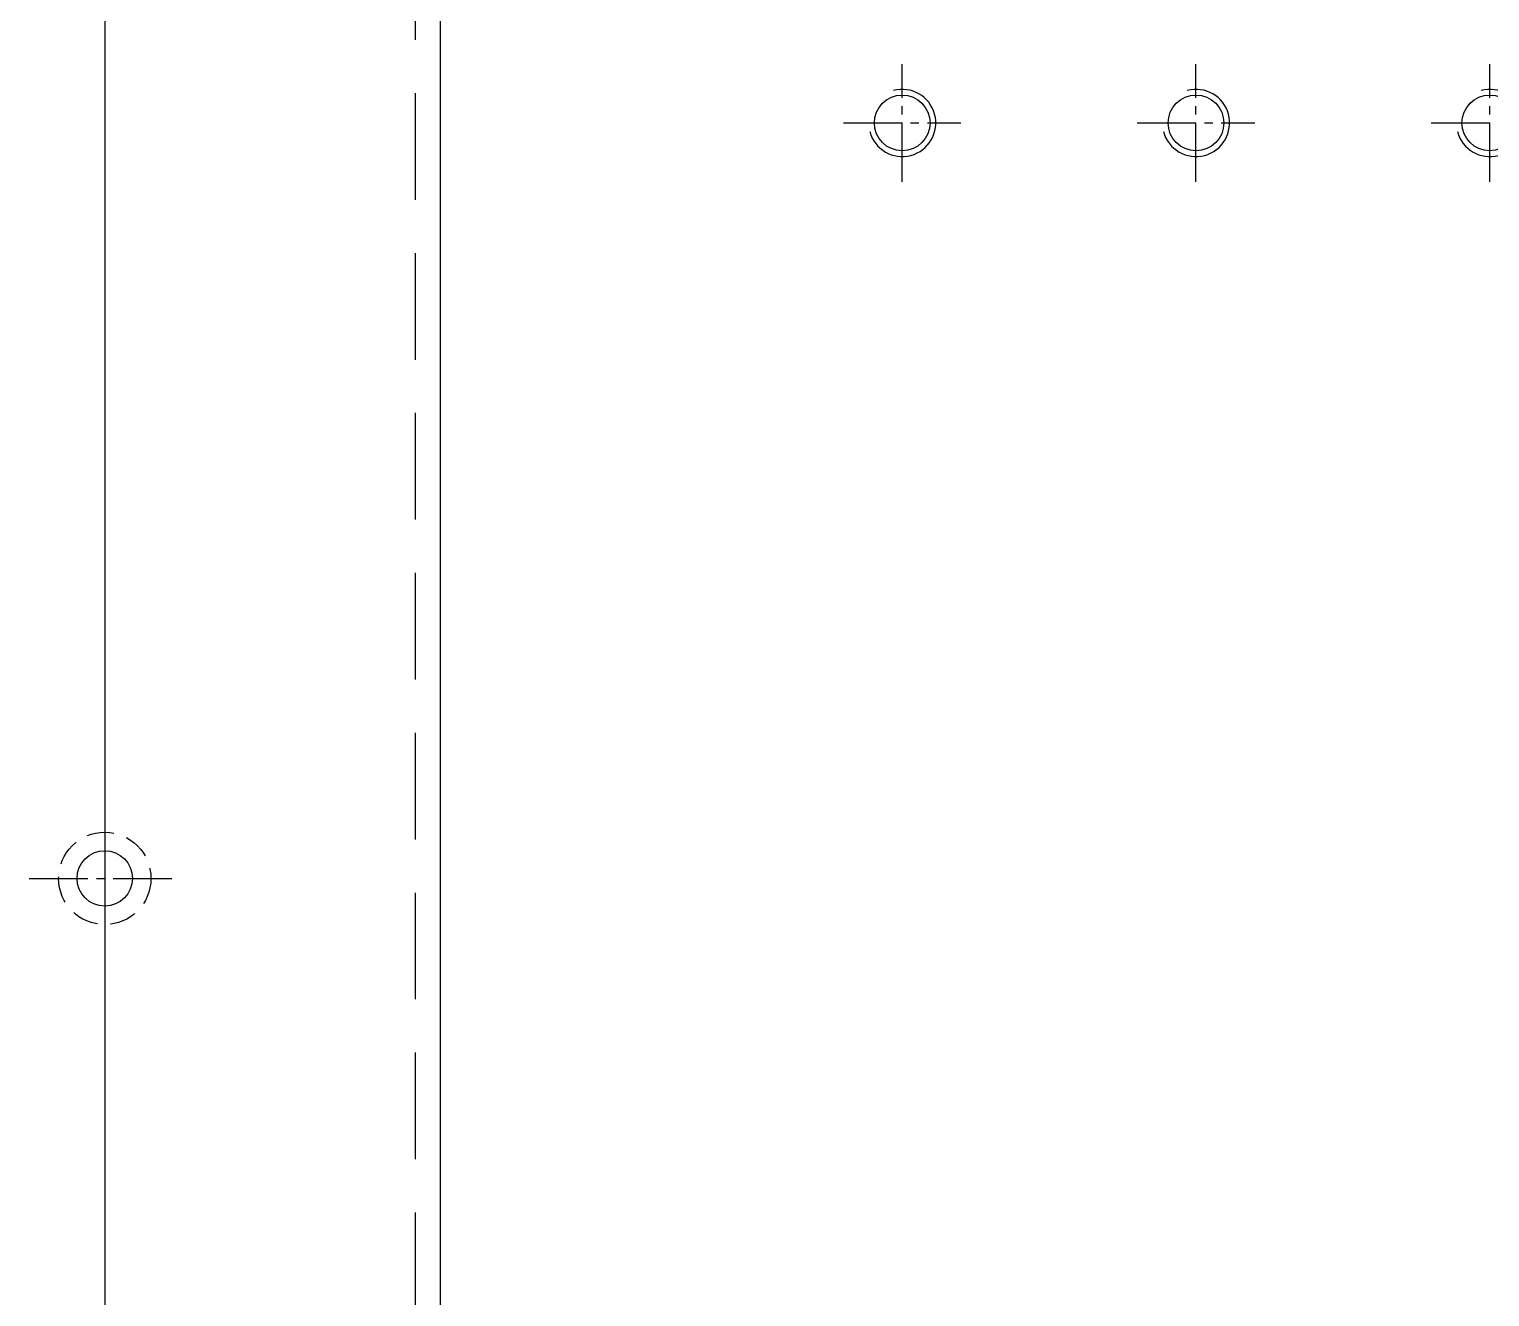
# Model space of a CAD drawing. Header units: millimetres. Extents: x 282 to 14566, y -4134 to 5341.
# Drawn here: x 6074.2 to 6248.2, y 1830.5 to 1981.5 of the extents above; entities that cross this region are included whole.
import ezdxf

# ---------------------------------------------------------------- set-up
doc = ezdxf.new("R2010")
doc.units = ezdxf.units.MM
for name, pattern in [('CENTER1', [10, 7, -1, 1, -1]), ('HIDDEN2', [4.7625, 3.175, -1.5875]), ('HIDDENX2', [19.05, 12.7, -6.35])]:
    doc.linetypes.add(name, pattern=pattern)
doc.layers.add('THIN', color=3, linetype='Continuous')

# ---------------------------------------------------------------- blocks, each defined once
blk = doc.blocks.new('A$C065017E1')
at = {"color": 1, "linetype": 'CENTER1'}
for p, q in [((-395, 413), (-395, 427)), ((-360, 413), (-360, 427)), ((-325, 413), (-325, 427)), ((-402, 420), (-388, 420)), ((-367, 420), (-353, 420)), ((-332, 420), (-318, 420)), ((-490, 339), (-490, 321)), ((-499, 330), (-481, 330))]:
    blk.add_line(p, q, dxfattribs=at)
at = {"ltscale": 10}
for centre in [(-395, 420), (-360, 420), (-325, 420)]:
    blk.add_circle(centre, 3.32, dxfattribs=at)
at = {"linetype": 'HIDDEN2'}
blk.add_circle((-490, 330), 5.5, dxfattribs=at)
at = {"color": 2, "ltscale": 10}
blk.add_circle((-490, 330), 3.3, dxfattribs=at)
at = {"layer": 'THIN', "ltscale": 10}
for centre in [(-395, 420), (-360, 420), (-325, 420)]:
    blk.add_arc(centre, 4, 195, 105, dxfattribs=at)
blk = doc.blocks.new('A$C08473D62')
at = {"color": 2, "linetype": 'HIDDENX2'}
blk.add_line((3, -386), (3, 20), dxfattribs=at)
at = {"color": 3}
blk.add_lwpolyline([(40, 20), (40, -386), (0, -386), (0, 20)], close=True, dxfattribs=at)

msp = doc.modelspace()

# ---------------------------------------------------------------- block references
msp.add_blockref('A$C065017E1', (6573.234, 1550.349))
at = {"xscale": -1}
msp.add_blockref('A$C08473D62', (6123.234, 2023.349), dxfattribs=at)

doc.saveas('drawing.dxf')
